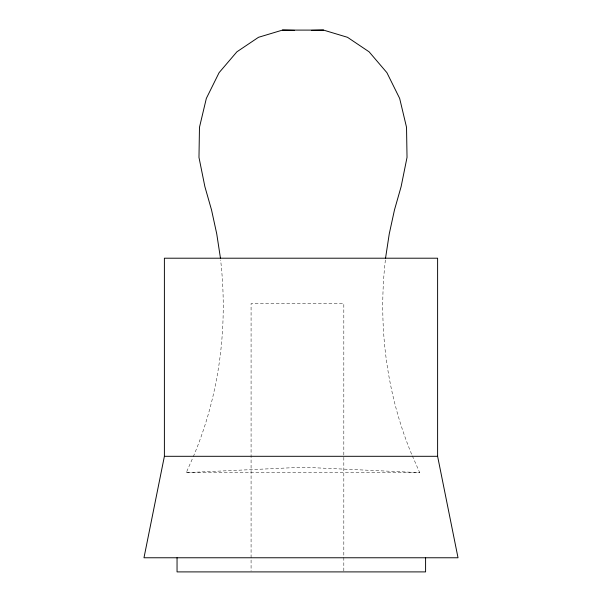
<?xml version="1.0" encoding="UTF-8"?>
<svg xmlns="http://www.w3.org/2000/svg" width="602" height="602" viewBox="0 0 602 602"><rect width="100%" height="100%" fill="white"/><g stroke="black" fill="none" stroke-linecap="round" stroke-linejoin="round"><path stroke-width="0.45" stroke-dasharray="3.01 2.26" d="M385.378 260.034C377.853 325.87 386.409 393.783 411.971 455.044M412.34 455.88L419.722 472.638L186.274 472.638L192.918 457.558M193.287 456.715C219.467 395.055 228.188 326.465 220.625 260.034M186.274 472.638L303.002 467.227L419.722 472.638M343.817 570.959L343.817 303.574L251.079 303.574L251.079 570.959"/><path stroke-width="0.9" d="M385.536 258.205L389.253 233.892L394.461 209.985L401.12 186.62L407.027 157.4L406.531 127.315L399.66 98.412L386.898 72.661L369.101 51.817L347.497 37.301L323.537 30.1L282.458 30.1L258.506 37.301L236.895 51.817L219.098 72.661L206.335 98.412L199.473 127.315L198.976 157.4L204.876 186.62L211.543 209.985L216.743 233.892L220.46 258.205M164.391 456.301L143.976 557.768L458.024 557.768L437.609 456.301L437.609 258.205L164.391 258.205L164.391 456.301L437.609 456.301M311.4 30.401L323.537 30.1M282.458 30.1L294.596 30.401M425.591 557.768L425.591 571.9L177.048 571.9L177.048 557.768"/></g></svg>
